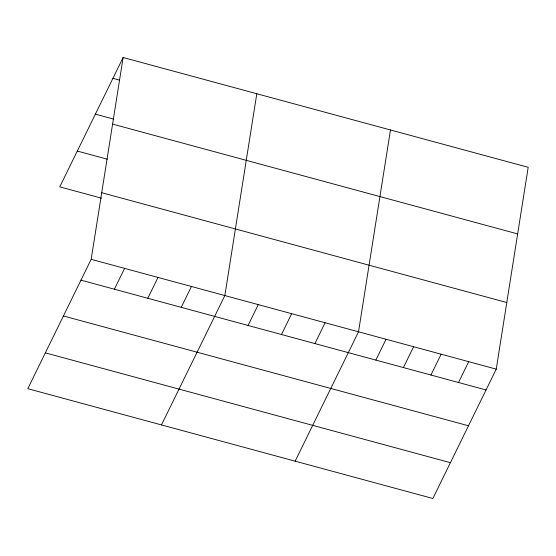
<?xml version="1.0" encoding="UTF-8"?>
<svg xmlns="http://www.w3.org/2000/svg" width="556" height="556" viewBox="0 0 556 556"><rect width="100%" height="100%" fill="white"/><g stroke="black" fill="none" stroke-linecap="round" stroke-linejoin="round"><path stroke-width="0.83" d="M91.177 259.318L123.133 57.497L528.2 167.314L496.244 369.135L432.867 498.503L27.8 388.686L91.177 259.318L496.244 369.135M256.803 93.735L224.846 295.563L161.469 424.93M390.479 129.972L358.523 331.8L295.146 461.167M123.133 57.497L59.756 186.865L101.533 198.186M114.39 289.217L124.593 268.381M147.806 298.273L158.015 277.444M181.221 307.336L191.431 286.5M248.059 325.455L258.269 304.618M281.475 334.517L291.685 313.681M314.898 343.573L325.1 322.737M375.856 360.1L386.066 339.264M403.399 367.572L413.608 346.735M430.949 375.036L441.151 354.2M458.491 382.507L468.701 361.671M112.924 78.333L119.609 80.147M95.382 114.147L113.758 119.13M112.59 124.099L517.657 233.916M77.305 151.051L107.377 159.204M101.72 192.717L506.787 302.534M80.968 280.154L486.034 389.971M63.426 315.975L468.493 425.785M45.349 352.872L450.409 462.689"/></g></svg>
